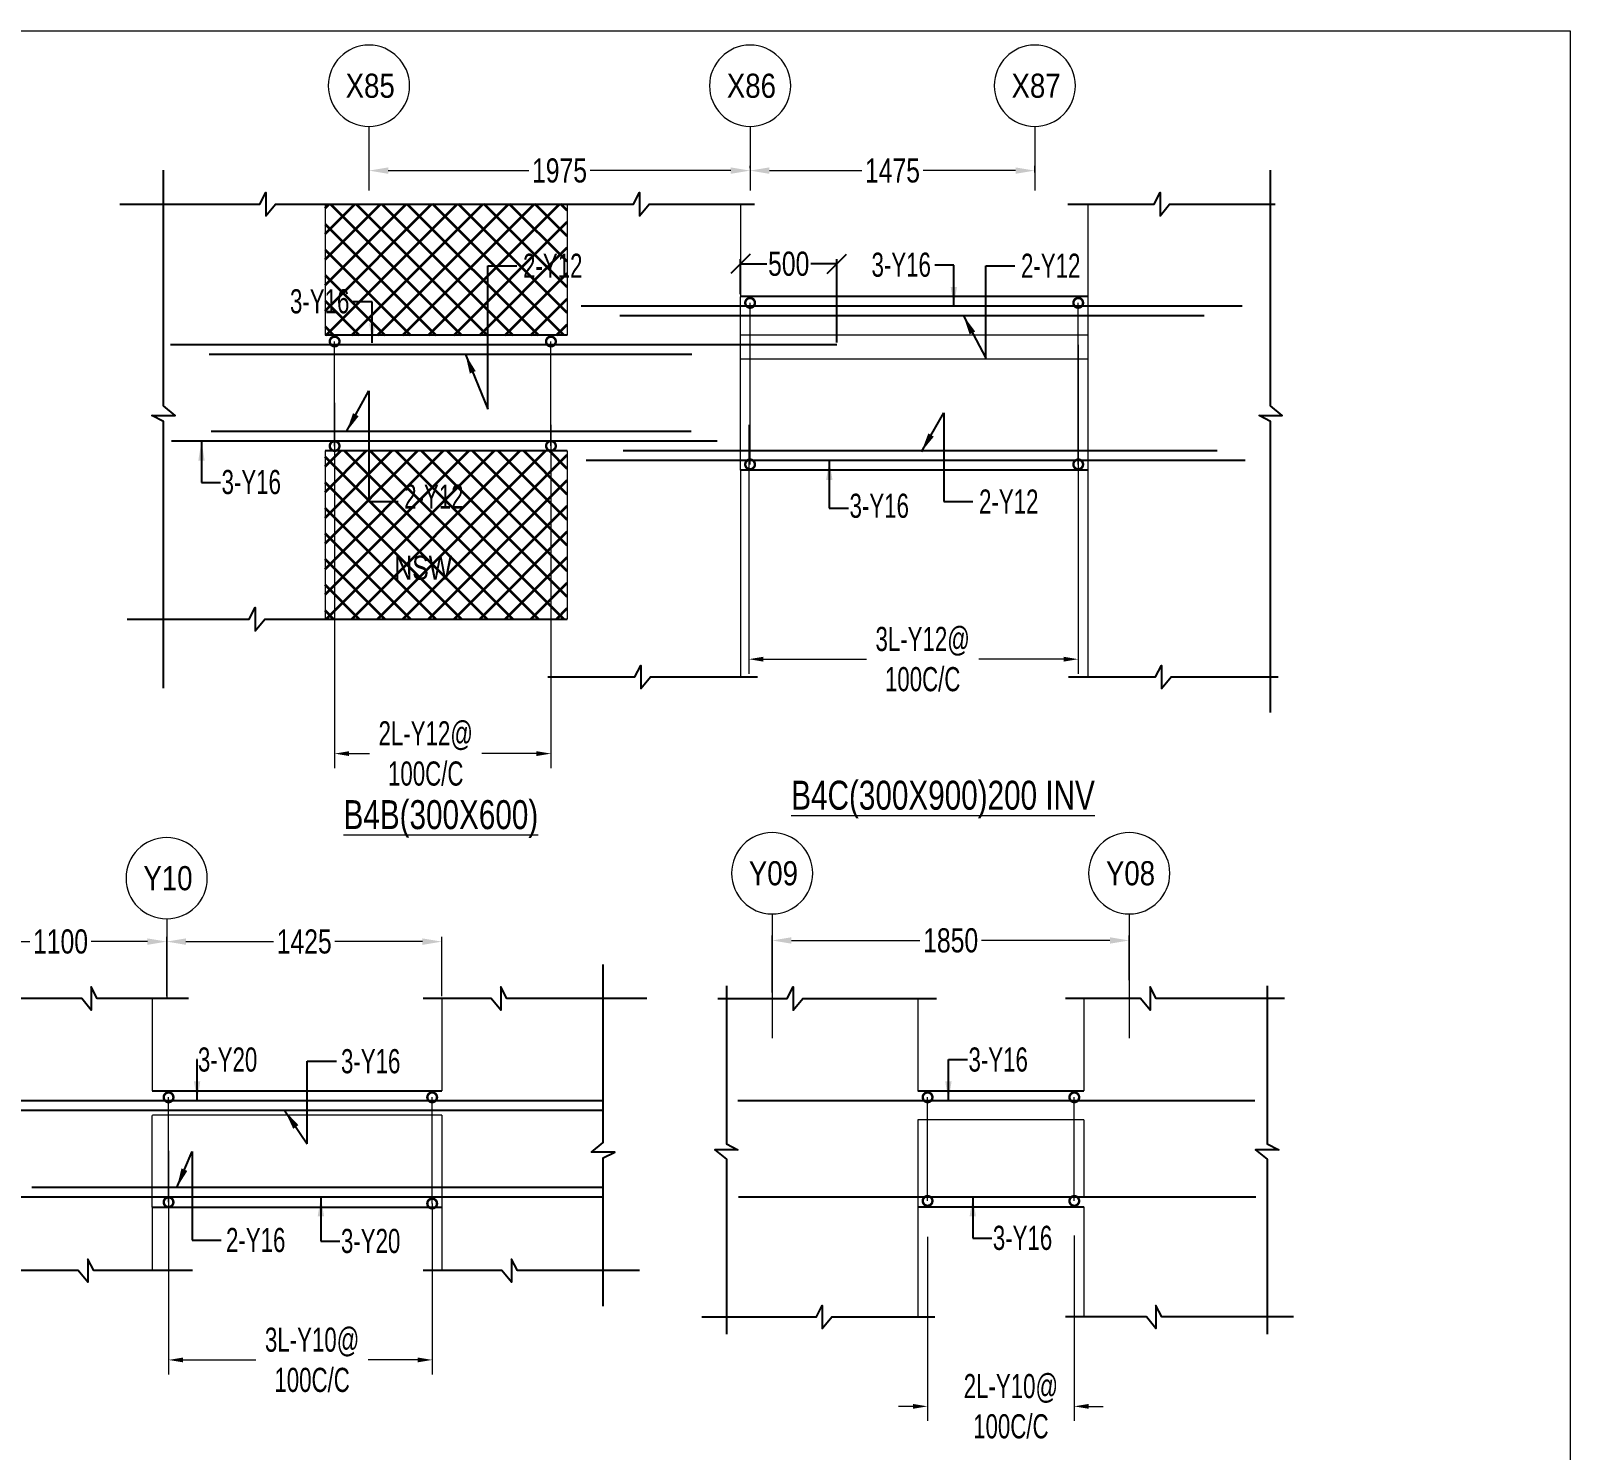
# Model space of a CAD drawing. Header units: millimetres. Extents: x -2697 to 288508, y -1308 to 60928.
# Drawn here: x 110212 to 118188, y 23377 to 30731 of the extents above; entities that cross this region are included whole.
import ezdxf
from ezdxf.enums import TextEntityAlignment as Align

# ---------------------------------------------------------------- set-up
doc = ezdxf.new("R2010")
doc.units = ezdxf.units.MM
doc.header["$LTSCALE"] = 100
for name, pattern in [('ACAD_ISO04W100', [30, 24, -3, 0, -3]), ('CONTINOUS', [0]), ('CONTINU', [0]), ('HIDDEN', [0.375, 0.25, -0.125])]:
    doc.linetypes.add(name, pattern=pattern)
doc.layers.get('Defpoints').update_dxf_attribs({"color": 1, "lineweight": 0})
for name, color, linetype in [('-S-ARROW', 253, 'Continuous'), ('-S-MISC', 8, 'Continuous'), ('-STR-BEAM', 7, 'CONTINU'), ('-STR-REINF', 3, 'Continuous'), ('-STR-TEXT', 6, 'Continuous')]:
    doc.layers.add(name, color=color, linetype=linetype)
for name, color, linetype, lineweight in [('-S-STIRUP', 11, 'Continuous', 9), ('-S-TEXT', 6, 'Continuous', 0), ('-STR-COLUMN', 5, 'HIDDEN', 13), ('-STR-RF-DIM', 252, 'CONTINOUS', 20), ('A-ANNO-GRID-LINE', 252, 'ACAD_ISO04W100', 20), ('A-ANNO-GRID-TEXT', 13, 'Continuous', 15), ('GRID DIM', 252, 'Continuous', 9), ('S-COL HATCH', 9, 'Continuous', 35), ('SEC TEXT', 9, 'Continuous', 18), ('SLAB LINE', 254, 'HIDDEN', 20)]:
    doc.layers.add(name, color=color, linetype=linetype, lineweight=lineweight)
doc.styles.add('BEAM-LS', font='romans.shx', dxfattribs={"width": 0.8})
doc.styles.add('Dim.s & Anno.(Misc.)', font='ARIALN.TTF')
doc.styles.add('SOBHA', font='swisscl.ttf', dxfattribs={"width": 0.9})
doc.styles.add('sobha.sed', font='swisscl.ttf')
doc.dimstyles.new('S-50', dxfattribs={"dimscale": 50, "dimtxt": 2.5, "dimasz": 2, "dimexe": 0.5, "dimexo": 0.25, "dimgap": 0.25, "dimtad": 0, "dimdec": 0, "dimrnd": 0.0005, "dimzin": 0, "dimdsep": 46, "dimtxsty": 'sobha.sed', "dimblk": 'OBLIQUE', "dimcen": 0.09, "dimclrd": 8, "dimclre": 8, "dimclrt": 6, "dimadec": 0, "dimazin": 0, "dimtfac": 1, "dimtdec": 0, "dimtofl": 0, "dimtmove": 2, "dimatfit": 3, "dimfxl": 0.18, "dimtolj": 1, "dimtzin": 0, "dimlwd": -1, "dimlwe": -1, "dimarcsym": 0})
doc.dimstyles.new('S-DIM50', dxfattribs={"dimscale": 50, "dimtxt": 2.5, "dimasz": 1.5, "dimexe": 1.5, "dimexo": 1, "dimgap": 0.5, "dimtad": 0, "dimdec": 0, "dimzin": 0, "dimdsep": 46, "dimtxsty": 'SOBHA', "dimcen": 0.09, "dimclrd": 256, "dimclre": 256, "dimclrt": 6, "dimadec": 5, "dimazin": 0, "dimtfac": 1, "dimtdec": 0, "dimtofl": 0, "dimtmove": 0, "dimatfit": 3, "dimfxl": 0.18, "dimtolj": 1, "dimtzin": 0, "dimlwd": -1, "dimlwe": -1, "dimarcsym": 0})
doc.dimstyles.new('STIRUP', dxfattribs={"dimscale": 50, "dimtxt": 2.5, "dimasz": 2.2, "dimexe": 0, "dimexo": 0, "dimgap": 0.5, "dimtad": 0, "dimdec": 0, "dimzin": 0, "dimdsep": 46, "dimtxsty": 'BEAM-LS', "dimblk": 'DOTSMALL', "dimcen": 0.09, "dimclrd": 256, "dimclre": 256, "dimclrt": 256, "dimadec": 5, "dimazin": 0, "dimtfac": 1, "dimtdec": 0, "dimtofl": 0, "dimtmove": 0, "dimatfit": 3, "dimldrblk": 'DOTSMALL', "dimfxl": 0, "dimfxlon": 1, "dimtolj": 1, "dimtzin": 0, "dimlwd": -1, "dimlwe": -1, "dimarcsym": 0})

# ---------------------------------------------------------------- blocks, each defined once
blk = doc.blocks.new('*D188')
at = {"layer": '-STR-RF-DIM', "transparency": 16777216}
for p, q in [((110925.4, 24928.4), (110925.4, 23769.8)), ((112291.2, 24655.1), (112291.2, 23769.8)), ((111000.4, 23844.8), (111378, 23844.8)), ((112216.2, 23844.8), (111960.4, 23844.8))]:
    blk.add_line(p, q, dxfattribs=at)
for points in [[(111000.4, 23857.3), (111000.4, 23832.3), (110925.4, 23844.8)], [(112216.2, 23857.3), (112216.2, 23832.3), (112291.2, 23844.8)]]:
    blk.add_solid(points, dxfattribs=at)
at = {"layer": 'Defpoints', "color": 0, "transparency": 16777216}
for p in [(110925.4, 24928.4, 178586.6), (112291.2, 24655.1, 178586.6), (110925.4, 23844.8)]:
    blk.add_point(p, dxfattribs=at)
at = {"layer": '-STR-RF-DIM', "color": 6, "transparency": 16777216, "insert": (111669.2, 23844.8), "char_height": 125, "attachment_point": 5, "style": 'SOBHA'}
blk.add_mtext('\\A1;3L-Y10@\\P100C/C', dxfattribs=at)
blk = doc.blocks.new('_DotSmall')
at = {"color": 0, "linetype": 'ByBlock', "const_width": 0.5}
blk.add_lwpolyline([(-0.0625, 0, 1), (0.0625, 0, 1)], format="xyb", close=True, dxfattribs=at)
blk = doc.blocks.new('*D189')
at = {"layer": '-S-STIRUP', "ltscale": 100, "transparency": 16777216}
blk.add_line((112291.2, 24655.1), (112291.2, 25205.4), dxfattribs=at)
at = {"layer": 'Defpoints', "color": 0, "linetype": 'CONTINU', "ltscale": 100, "transparency": 16777216}
for p in [(112291.2, 25205.4), (112291.2, 25205.4), (112291.2, 24655.1)]:
    blk.add_point(p, dxfattribs=at)
at = {"layer": '-S-STIRUP', "linetype": 'CONTINU', "ltscale": 100, "transparency": 16777216, "xscale": 100, "yscale": 100, "zscale": 100}
for p, rotation in [((112291.2, 25205.4), 90), ((112291.2, 24655.1), 270)]:
    blk.add_blockref('_DotSmall', p, dxfattribs=dict(at, rotation=rotation))
blk = doc.blocks.new('_Oblique')
at = {"color": 0, "linetype": 'ByBlock', "lineweight": -2}
blk.add_line((-0.5, -0.5), (0.5, 0.5), dxfattribs=at)
blk = doc.blocks.new('*D192')
at = {"layer": '-S-STIRUP', "ltscale": 100, "transparency": 16777216}
blk.add_line((110925.4, 24662), (110925.4, 25205.4), dxfattribs=at)
at = {"layer": 'Defpoints', "color": 0, "linetype": 'CONTINU', "ltscale": 100, "transparency": 16777216}
for p in [(110925.4, 25205.4), (110925.4, 25205.4), (110925.4, 24662)]:
    blk.add_point(p, dxfattribs=at)
at = {"layer": '-S-STIRUP', "linetype": 'CONTINU', "ltscale": 100, "transparency": 16777216, "xscale": 100, "yscale": 100, "zscale": 100}
for p, rotation in [((110925.4, 25205.4), 90), ((110925.4, 24662), 270)]:
    blk.add_blockref('_DotSmall', p, dxfattribs=dict(at, rotation=rotation))
blk = doc.blocks.new('*D194')
at = {"layer": '-STR-RF-DIM', "transparency": 16777216}
for p, q in [((115618.2, 24490.3), (115618.2, 23529.3)), ((114858, 24481.8), (114858, 23529.3)), ((114783, 23604.3), (114708, 23604.3)), ((115693.2, 23604.3), (115768.2, 23604.3))]:
    blk.add_line(p, q, dxfattribs=at)
for points in [[(114783, 23616.8), (114783, 23591.8), (114858, 23604.3)], [(115693.2, 23616.8), (115693.2, 23591.8), (115618.2, 23604.3)]]:
    blk.add_solid(points, dxfattribs=at)
at = {"layer": 'Defpoints', "color": 0, "transparency": 16777216}
for p in [(115618.2, 24490.3), (114858, 24481.8, 0), (114858, 23604.3)]:
    blk.add_point(p, dxfattribs=at)
at = {"layer": '-STR-RF-DIM', "color": 6, "transparency": 16777216, "insert": (115289.6, 23604.3), "char_height": 125, "attachment_point": 5, "style": 'SOBHA'}
blk.add_mtext('\\A1;2L-Y10@\\P100C/C', dxfattribs=at)
blk = doc.blocks.new('*D195')
at = {"layer": '-S-STIRUP', "ltscale": 100, "transparency": 16777216}
blk.add_line((115618.2, 24668.6), (115618.2, 25205.4), dxfattribs=at)
at = {"layer": 'Defpoints', "color": 0, "linetype": 'CONTINU', "ltscale": 100, "transparency": 16777216}
for p in [(115618.2, 25205.4), (115618.2, 25205.4), (115618.2, 24668.6)]:
    blk.add_point(p, dxfattribs=at)
at = {"layer": '-S-STIRUP', "linetype": 'CONTINU', "ltscale": 100, "transparency": 16777216, "xscale": 100, "yscale": 100, "zscale": 100}
for p, rotation in [((115618.2, 25205.4), 90), ((115618.2, 24668.6), 270)]:
    blk.add_blockref('_DotSmall', p, dxfattribs=dict(at, rotation=rotation))
blk = doc.blocks.new('*D196')
at = {"layer": '-S-STIRUP', "ltscale": 100, "transparency": 16777216}
blk.add_line((114858, 24668.6), (114858, 25205.4), dxfattribs=at)
at = {"layer": 'Defpoints', "color": 0, "linetype": 'CONTINU', "ltscale": 100, "transparency": 16777216}
for p in [(114858, 25205.4), (114858, 25205.4), (114858, 24668.6)]:
    blk.add_point(p, dxfattribs=at)
at = {"layer": '-S-STIRUP', "linetype": 'CONTINU', "ltscale": 100, "transparency": 16777216, "xscale": 100, "yscale": 100, "zscale": 100}
for p, rotation in [((114858, 25205.4), 90), ((114858, 24668.6), 270)]:
    blk.add_blockref('_DotSmall', p, dxfattribs=dict(at, rotation=rotation))
blk = doc.blocks.new('A-SYMB_Grid')
blk.add_circle((0, 0), 4.21)
at = {"style": 'Dim.s & Anno.(Misc.)'}
blk.add_attdef('GRID', text='', height=3, dxfattribs=at).set_placement((0, 0), align=Align.MIDDLE_CENTER)
blk = doc.blocks.new('*D253')
at = {"layer": 'Defpoints', "color": 0, "transparency": 16777216}
for p in [(110915.6, 26011.9), (109815.6, 25717.5), (110915.6, 25717.5)]:
    blk.add_point(p, dxfattribs=at)
at = {"layer": 'GRID DIM', "transparency": 16777216}
for p, q in [((109815.6, 25730), (109815.6, 26036.9)), ((109915.6, 26011.9), (110206.2, 26011.9)), ((110815.6, 26011.9), (110525, 26011.9)), ((110915.6, 25730), (110915.6, 26036.9))]:
    blk.add_line(p, q, dxfattribs=at)
for points in [[(109915.6, 26028.6), (109915.6, 25995.2), (109815.6, 26011.9)], [(110815.6, 26028.6), (110815.6, 25995.2), (110915.6, 26011.9)]]:
    blk.add_solid(points, dxfattribs=at)
at = {"layer": 'GRID DIM', "color": 13, "transparency": 16777216, "insert": (110365.6, 26011.9), "char_height": 125, "attachment_point": 5, "style": 'sobha.sed'}
blk.add_mtext('\\A1;1100', dxfattribs=at)
blk = doc.blocks.new('*D254')
at = {"layer": 'Defpoints', "color": 0, "transparency": 16777216}
for p in [(112341, 26011.9), (110915.6, 25717.5), (112341, 25717.5)]:
    blk.add_point(p, dxfattribs=at)
at = {"layer": 'GRID DIM', "transparency": 16777216}
for p, q in [((110915.6, 25730), (110915.6, 26036.9)), ((111015.6, 26011.9), (111469.1, 26011.9)), ((112241, 26011.9), (111787.6, 26011.9)), ((112341, 25730), (112341, 26036.9))]:
    blk.add_line(p, q, dxfattribs=at)
for points in [[(111015.6, 26028.6), (111015.6, 25995.2), (110915.6, 26011.9)], [(112241, 26028.6), (112241, 25995.2), (112341, 26011.9)]]:
    blk.add_solid(points, dxfattribs=at)
at = {"layer": 'GRID DIM', "color": 13, "transparency": 16777216, "insert": (111628.3, 26011.9), "char_height": 125, "attachment_point": 5, "style": 'sobha.sed'}
blk.add_mtext('\\A1;1425', dxfattribs=at)
blk = doc.blocks.new('*D302')
at = {"layer": 'Defpoints', "color": 0, "transparency": 16777216}
for p in [(115902.6, 26017.8), (115902.6, 25799.4), (114052.6, 25736.1)]:
    blk.add_point(p, dxfattribs=at)
at = {"layer": 'GRID DIM', "transparency": 16777216}
for p, q in [((114052.6, 25748.6), (114052.6, 26042.8)), ((114152.6, 26017.8), (114818.2, 26017.8)), ((115802.6, 26017.8), (115137, 26017.8)), ((115902.6, 25811.9), (115902.6, 26042.8))]:
    blk.add_line(p, q, dxfattribs=at)
for points in [[(114152.6, 26034.5), (114152.6, 26001.2), (114052.6, 26017.8)], [(115802.6, 26034.5), (115802.6, 26001.2), (115902.6, 26017.8)]]:
    blk.add_solid(points, dxfattribs=at)
at = {"layer": 'GRID DIM', "color": 13, "transparency": 16777216, "insert": (114977.6, 26017.8), "char_height": 125, "attachment_point": 5, "style": 'sobha.sed'}
blk.add_mtext('\\A1;1850', dxfattribs=at)
blk = doc.blocks.new('*D641')
at = {"layer": '-STR-RF-DIM', "transparency": 16777216}
for p, q in [((111785.8, 28802.6), (111785.8, 26911)), ((112906.6, 28689.9), (112906.6, 26911)), ((111860.8, 26986), (111966.7, 26986)), ((112831.6, 26986), (112548.8, 26986))]:
    blk.add_line(p, q, dxfattribs=at)
for points in [[(111860.8, 26998.5), (111860.8, 26973.5), (111785.8, 26986)], [(112831.6, 26998.5), (112831.6, 26973.5), (112906.6, 26986)]]:
    blk.add_solid(points, dxfattribs=at)
at = {"layer": 'Defpoints', "color": 0, "transparency": 16777216}
for p in [(111785.8, 28802.6, 178586.6), (112906.6, 28689.9, 178586.6), (112906.6, 26986)]:
    blk.add_point(p, dxfattribs=at)
at = {"layer": '-STR-RF-DIM', "color": 6, "transparency": 16777216, "insert": (112257.8, 26986), "char_height": 125, "attachment_point": 5, "style": 'SOBHA'}
blk.add_mtext('\\A1;2L-Y12@\\P100C/C', dxfattribs=at)
blk = doc.blocks.new('*D642')
at = {"layer": '-S-STIRUP', "ltscale": 100, "transparency": 16777216}
blk.add_line((111785.8, 28579.4), (111785.8, 29121), dxfattribs=at)
at = {"layer": 'Defpoints', "color": 0, "linetype": 'CONTINU', "ltscale": 100, "transparency": 16777216}
for p in [(111785.8, 29121, 0), (111785.8, 29121), (111785.8, 28579.4, 0)]:
    blk.add_point(p, dxfattribs=at)
at = {"layer": '-S-STIRUP', "linetype": 'CONTINU', "ltscale": 100, "transparency": 16777216, "xscale": 100, "yscale": 100, "zscale": 100}
for p, rotation in [((111785.8, 29121), 90), ((111785.8, 28579.4), 270)]:
    blk.add_blockref('_DotSmall', p, dxfattribs=dict(at, rotation=rotation))
blk = doc.blocks.new('*D643')
at = {"layer": '-S-STIRUP', "ltscale": 100, "transparency": 16777216}
blk.add_line((115638.5, 28484.3), (115638.5, 29321), dxfattribs=at)
at = {"layer": 'Defpoints', "color": 0, "linetype": 'CONTINU', "ltscale": 100, "transparency": 16777216}
for p in [(115638.5, 29321), (115638.5, 29321), (115638.5, 28484.3, 0)]:
    blk.add_point(p, dxfattribs=at)
at = {"layer": '-S-STIRUP', "linetype": 'CONTINU', "ltscale": 100, "transparency": 16777216, "xscale": 100, "yscale": 100, "zscale": 100}
for p, rotation in [((115638.5, 29321), 90), ((115638.5, 28484.3), 270)]:
    blk.add_blockref('_DotSmall', p, dxfattribs=dict(at, rotation=rotation))
blk = doc.blocks.new('*D644')
at = {"layer": '-S-STIRUP', "ltscale": 100, "transparency": 16777216}
blk.add_line((113938.3, 28484.3), (113938.3, 29321), dxfattribs=at)
at = {"layer": 'Defpoints', "color": 0, "linetype": 'CONTINU', "ltscale": 100, "transparency": 16777216}
for p in [(113938.3, 29321), (113938.3, 29321), (113938.3, 28484.3, 0)]:
    blk.add_point(p, dxfattribs=at)
at = {"layer": '-S-STIRUP', "linetype": 'CONTINU', "ltscale": 100, "transparency": 16777216, "xscale": 100, "yscale": 100, "zscale": 100}
for p, rotation in [((113938.3, 29321), 90), ((113938.3, 28484.3), 270)]:
    blk.add_blockref('_DotSmall', p, dxfattribs=dict(at, rotation=rotation))
blk = doc.blocks.new('*D645')
at = {"layer": '-S-STIRUP', "ltscale": 100, "transparency": 16777216}
blk.add_line((112906.6, 28580), (112906.6, 29121), dxfattribs=at)
at = {"layer": 'Defpoints', "color": 0, "linetype": 'CONTINU', "ltscale": 100, "transparency": 16777216}
for p in [(112906.6, 29121, 0), (112906.6, 29121), (112906.6, 28580, 0)]:
    blk.add_point(p, dxfattribs=at)
at = {"layer": '-S-STIRUP', "linetype": 'CONTINU', "ltscale": 100, "transparency": 16777216, "xscale": 100, "yscale": 100, "zscale": 100}
for p, rotation in [((112906.6, 29121), 90), ((112906.6, 28580), 270)]:
    blk.add_blockref('_DotSmall', p, dxfattribs=dict(at, rotation=rotation))
blk = doc.blocks.new('*D646')
at = {"layer": '-STR-RF-DIM', "transparency": 16777216}
for p, q in [((115638.5, 29104.5), (115638.5, 27400)), ((113932.1, 28689.9), (113932.1, 27400)), ((114007.1, 27475), (114541.4, 27475)), ((115563.5, 27475), (115123.7, 27475))]:
    blk.add_line(p, q, dxfattribs=at)
for points in [[(114007.1, 27487.5), (114007.1, 27462.5), (113932.1, 27475)], [(115563.5, 27487.5), (115563.5, 27462.5), (115638.5, 27475)]]:
    blk.add_solid(points, dxfattribs=at)
at = {"layer": 'Defpoints', "color": 0, "transparency": 16777216}
for p in [(115638.5, 29104.5, 0), (113932.1, 28689.9, 0), (115638.5, 27475)]:
    blk.add_point(p, dxfattribs=at)
at = {"layer": '-STR-RF-DIM', "color": 6, "transparency": 16777216, "insert": (114832.5, 27475), "char_height": 125, "width": 780.556, "attachment_point": 5, "style": 'SOBHA'}
blk.add_mtext('\\A1;3L-Y12@\\P100C/C', dxfattribs=at)
blk = doc.blocks.new('*D647')
at = {"layer": 'Defpoints', "color": 0, "transparency": 16777216}
for p in [(111963.5, 30039.4), (113938.5, 30006.2), (113938.5, 30006.2)]:
    blk.add_point(p, dxfattribs=at)
at = {"layer": 'GRID DIM', "transparency": 16777216}
for p, q in [((111963.5, 30026.9), (111963.5, 29981.2)), ((112063.5, 30006.2), (112791.8, 30006.2)), ((113838.5, 30006.2), (113110.3, 30006.2)), ((113938.5, 30018.7), (113938.5, 30031.2))]:
    blk.add_line(p, q, dxfattribs=at)
for points in [[(112063.5, 30022.9), (112063.5, 29989.6), (111963.5, 30006.2)], [(113838.5, 30022.9), (113838.5, 29989.6), (113938.5, 30006.2)]]:
    blk.add_solid(points, dxfattribs=at)
at = {"layer": 'GRID DIM', "color": 13, "transparency": 16777216, "insert": (112951, 30006.2), "char_height": 125, "attachment_point": 5, "style": 'sobha.sed'}
blk.add_mtext('\\A1;1975', dxfattribs=at)
blk = doc.blocks.new('*D648')
at = {"layer": 'Defpoints', "color": 0, "transparency": 16777216}
for p in [(113938.5, 30006.2), (115413.5, 30006.2), (115413.5, 29984.4)]:
    blk.add_point(p, dxfattribs=at)
at = {"layer": 'GRID DIM', "transparency": 16777216}
for p, q in [((113938.5, 30018.7), (113938.5, 30031.2)), ((114038.5, 30006.2), (114516.8, 30006.2)), ((115313.5, 30006.2), (114835.3, 30006.2)), ((115413.5, 29996.9), (115413.5, 30031.2))]:
    blk.add_line(p, q, dxfattribs=at)
for points in [[(114038.5, 30022.9), (114038.5, 29989.6), (113938.5, 30006.2)], [(115313.5, 30022.9), (115313.5, 29989.6), (115413.5, 30006.2)]]:
    blk.add_solid(points, dxfattribs=at)
at = {"layer": 'GRID DIM', "color": 13, "transparency": 16777216, "insert": (114676, 30006.2), "char_height": 125, "attachment_point": 5, "style": 'sobha.sed'}
blk.add_mtext('\\A1;1475', dxfattribs=at)
blk = doc.blocks.new('*D828')
at = {"layer": '-S-ARROW', "color": 8, "transparency": 16777216}
for p, q in [((113888.5, 29366.5), (113888.5, 29548)), ((113888.5, 29523), (114024.3, 29523)), ((114388.5, 29523), (114252.8, 29523)), ((114388.5, 29116.4), (114388.5, 29548))]:
    blk.add_line(p, q, dxfattribs=at)
at = {"layer": 'Defpoints', "color": 0, "transparency": 16777216}
for p in [(114388.5, 29523), (113888.5, 29354), (114388.5, 29103.9, 0)]:
    blk.add_point(p, dxfattribs=at)
at = {"layer": '-S-ARROW', "color": 8, "transparency": 16777216, "xscale": 100, "yscale": 100, "zscale": 100, "rotation": 180}
blk.add_blockref('_Oblique', (113888.5, 29523), dxfattribs=at)
at = {"layer": '-S-ARROW', "color": 8, "transparency": 16777216, "xscale": 100, "yscale": 100, "zscale": 100}
blk.add_blockref('_Oblique', (114388.5, 29523), dxfattribs=at)
at = {"layer": '-S-ARROW', "color": 6, "transparency": 16777216, "insert": (114138.5, 29523), "char_height": 125, "attachment_point": 5, "style": 'sobha.sed'}
blk.add_mtext('\\A1;500', dxfattribs=at)

msp = doc.modelspace()

# ---------------------------------------------------------------- hatches: boundary and pattern name
at = {"layer": 'S-COL HATCH'}
h = msp.add_hatch(dxfattribs=at)
h.set_pattern_fill('ANSI37', color=253, scale=750)
h.set_pattern_definition([(45, (-90294.5, 146773.9), (-66.29126, 66.29126), []), (135, (-90294.5, 146773.9), (-66.29126, -66.29126), [])])
h.paths.add_polyline_path([(112991, 29833.1), (111736, 29833.1), (111736, 29154), (112991, 29154)])
h = msp.add_hatch(dxfattribs=at)
h.set_pattern_fill('ANSI37', color=253, scale=750)
h.set_pattern_definition([(45, (-90294.5, 145303), (-66.29126, 66.29126), []), (135, (-90294.5, 145303), (-66.29126, -66.29126), [])])
h.paths.add_polyline_path([(112991, 28554), (111736, 28554), (111736, 27683.1), (112991, 27683.1)])

# ---------------------------------------------------------------- linework, layer by layer
at = {"layer": '-S-MISC', "linetype": 'ByBlock', "ltscale": 1000}
for points, elevation in [([(110899.14, 27325.44), (110899.14, 28706.81), (110839.48, 28737.68), (110959.64, 28737.68), (110899.14, 28787.53), (110899.14, 30009.14)], 0), ([(116635.36, 27198.22), (116635.36, 28706.81), (116575.7, 28737.68), (116695.87, 28737.68), (116635.36, 28787.53), (116635.36, 30009.14)], 0), ([(110673.77, 29833.1), (111399.04, 29833.1), (111429.91, 29892.76), (111429.91, 29772.59), (111479.76, 29833.1), (112991, 29833.1)], 0), ([(112887.9, 29833.1), (113334.03, 29833.1), (113364.9, 29892.76), (113364.9, 29772.59), (113414.75, 29833.1), (113960.77, 29833.1)], 0), ([(115585.4, 29833.1), (116031.53, 29833.1), (116062.4, 29892.76), (116062.4, 29772.59), (116112.25, 29833.1), (116658.27, 29833.1)], 0), ([(110711.39, 27683.1), (111343.78, 27683.1), (111374.65, 27742.76), (111374.65, 27622.59), (111424.5, 27683.1), (112991, 27683.1)], 0), ([(112889.81, 27383.1), (113342.02, 27383.1), (113372.89, 27442.76), (113372.89, 27322.59), (113422.74, 27383.1), (113977.21, 27383.1)], 0), ([(115587.31, 27383.1), (116039.52, 27383.1), (116070.39, 27442.76), (116070.39, 27322.59), (116120.24, 27383.1), (116674.71, 27383.1)], 0), ([(113177.86, 24122.58), (113177.86, 24891.17), (113237.52, 24922.04), (113117.36, 24922.04), (113177.86, 24971.89), (113177.86, 25893.49)], 178586.59), ([(111029.07, 25717.45), (110556.12, 25717.45), (110525.25, 25777.11), (110525.25, 25656.95), (110475.4, 25717.45), (109995.16, 25717.45)], 178586.59), ([(113403.23, 25717.45), (112677.96, 25717.45), (112647.09, 25777.11), (112647.09, 25656.95), (112597.24, 25717.45), (112245.16, 25717.45)], 178586.59), ([(113815.72, 25782.12), (113815.72, 24964.97), (113875.38, 24934.1), (113755.21, 24934.1), (113815.72, 24884.25), (113815.72, 23978.66)], 178586.59), ([(113770.9, 25717.45), (114130.83, 25717.45), (114161.69, 25777.11), (114161.69, 25656.95), (114211.55, 25717.45), (114903.84, 25717.45)], 178586.59), ([(116706.96, 25717.45), (116041.82, 25717.45), (116010.95, 25777.11), (116010.95, 25656.95), (115961.1, 25717.45), (115572.11, 25717.45)], 178586.59), ([(116617.5, 25782.12), (116617.5, 24964.97), (116677.16, 24934.1), (116557, 24934.1), (116617.5, 24884.25), (116617.5, 23978.66)], 178586.59), ([(111048.94, 24307.45), (110538.11, 24307.45), (110507.25, 24367.11), (110507.25, 24246.95), (110457.39, 24307.45), (110053.61, 24307.45)], 178586.59), ([(113365.61, 24307.45), (112733.22, 24307.45), (112702.35, 24367.11), (112702.35, 24246.95), (112652.5, 24307.45), (112245.16, 24307.45)], 178586.59), ([(113688.53, 24067.45), (114281.67, 24067.45), (114312.54, 24127.11), (114312.54, 24006.95), (114362.39, 24067.45), (114895.41, 24067.45)], 178586.59), ([(116753.66, 24067.45), (116072.3, 24067.45), (116041.43, 24127.11), (116041.43, 24006.95), (115991.58, 24067.45), (115572.11, 24067.45)], 178586.59)]:
    msp.add_lwpolyline(points, dxfattribs=dict(at, elevation=elevation))
at = {"layer": '-STR-BEAM'}
for p, q in [((115688.5, 29354), (113888.55, 29354, 0)), ((112991, 29154), (111736, 29154, 0)), ((112991, 28554, 0), (111736, 28554, 0)), ((115688.5, 28454, 0), (113888.55, 28454, 0)), ((110841, 25238.35, 178586.59), (112341, 25238.35, 178586.59)), ((114808, 25238.35, 178586.59), (115667.95, 25238.35, 178586.59)), ((110841, 24636.9, 178586.59), (112341, 24636.9, 178586.59)), ((114808, 24638.35, 178586.59), (115667.95, 24638.35, 178586.59))]:
    msp.add_line(p, q, dxfattribs=at)
at = {"layer": '-STR-COLUMN', "linetype": 'Continuous', "ltscale": 10}
for p, q in [((111736, 29833.1), (111736, 29154, 0)), ((112991, 29833.1), (112991, 29154, 0)), ((113888.55, 29833.1), (113888.55, 29354)), ((115688.5, 29833.1), (115688.5, 29354)), ((111736, 28554, 0), (111736, 27683.1, 0)), ((112991, 28554, 0), (112991, 27683.1, 0)), ((113888.55, 28454, 0), (113888.55, 27383.1, 0)), ((115688.5, 28454, 0), (115688.5, 27383.1, 0)), ((110841, 25717.45, 178586.59), (110841, 25238.35, 178586.59)), ((112341, 25717.45, 178586.59), (112341, 25238.35, 178586.59)), ((114808, 25717.45, 178586.59), (114808, 25238.35, 178586.59)), ((115667.95, 25717.45, 178586.59), (115667.95, 25238.35, 178586.59)), ((112341, 24878.35, 178586.59), (112341, 24307.45, 178586.59)), ((110841, 24636.9, 178586.59), (110841, 24307.45, 178586.59)), ((114808, 24638.35, 178586.59), (114808, 24067.45, 178586.59)), ((115667.95, 24638.35, 178586.59), (115667.95, 24067.45, 178586.59))]:
    msp.add_line(p, q, dxfattribs=at)
at = {"layer": '-STR-REINF', "ltscale": 10}
for p, q in [((116488.36, 29303.75, 0), (113063.77, 29304, 0)), ((116291, 29253.61, 0), (113263.76, 29253.85, 0)), ((114388.5, 29103.87, 0), (110935.68, 29104, 0)), ((113637, 29053.65, 0), (111135, 29053.91, 0)), ((113633, 28654.16, 0), (111146, 28654.16, 0)), ((113767.77, 28604.08, 0), (110940, 28604.08, 0)), ((116359, 28554.16, 0), (113280, 28554.16, 0)), ((116504, 28504.08, 0), (113088.77, 28504.08, 0)), ((108609.98, 25188.35, 178586.59), (113177.86, 25188.35, 178586.59)), ((108609.98, 25138.35, 178586.59), (113177.86, 25138.35, 178586.59)), ((113875.44, 25188.35, 178586.59), (116554.26, 25188.35, 178586.59)), ((113177.86, 24738.35, 178586.59), (110216.92, 24738.35, 178586.59)), ((110569.97, 24738.35, 178586.59), (110437.34, 24738.35, 178586.59)), ((110609.97, 24688.35, 178586.59), (108609.98, 24688.35, 178586.59)), ((113177.86, 24688.35, 178586.59), (110216.92, 24688.35, 178586.59)), ((116558.44, 24688.35, 178586.59), (113878.44, 24688.35, 178586.59))]:
    msp.add_line(p, q, dxfattribs=at)
at = {"layer": 'A-ANNO-GRID-LINE', "ltscale": 40}
for p, q in [((111963.53, 30235.23), (111963.53, 29903.4)), ((113938.53, 30235.23), (113938.53, 29903.4)), ((115413.53, 30235.23), (115413.53, 29903.4)), ((110915.61, 26129.94, 178586.59), (110915.61, 25717.45, 178586.59)), ((114052.61, 26155.53, 178586.59), (114052.61, 25512.27, 178586.59)), ((115902.61, 26155.53, 178586.59), (115902.61, 25512.27, 178586.59)), ((115902.61, 26155.53, 178586.59), (115902.61, 25512.27, 178586.59))]:
    msp.add_line(p, q, dxfattribs=at)
at = {"layer": 'Defpoints', "color": 1}
msp.add_lwpolyline([(83126.44, 30730.58), (118187.53, 30730.58), (118187.53, 3561.14), (83126.44, 3561.14)], close=True, dxfattribs=at)
at = {"layer": 'SLAB LINE', "linetype": 'HIDDEN', "ltscale": 0.1}
for p, q in [((113888.55, 28454, 0), (113888.55, 29354, 0)), ((115688.5, 29354), (115688.5, 28454, 0)), ((115688.5, 29154), (113888.55, 29154, 0)), ((115688.5, 29029), (113888.55, 29029, 0))]:
    msp.add_line(p, q, dxfattribs=at)
at = {"layer": 'SLAB LINE', "color": 9, "linetype": 'HIDDEN', "ltscale": 0.1}
for p, q in [((112341, 25113.6, 178586.59), (110841, 25113.6, 178586.59)), ((110841, 24636.9, 178586.59), (110841, 25113.6, 178586.59)), ((112341, 25113.6, 178586.59), (112341, 24636.9, 178586.59)), ((114808, 25088.6, 178586.59), (114808, 24638.35, 178586.59)), ((115667.95, 25088.6, 178586.59), (114808, 25088.6, 178586.59)), ((115667.95, 25088.6, 178586.59), (115667.95, 24688.35, 178586.59))]:
    msp.add_line(p, q, dxfattribs=at)

# ---------------------------------------------------------------- block references
at = {"layer": 'A-ANNO-GRID-TEXT'}
ref = msp.add_blockref('A-SYMB_Grid', (111963.53, 30445.86), dxfattribs=dict(at, xscale=-50, yscale=50, zscale=50))
ref.add_attrib('GRID', 'X85', dxfattribs={"layer": '0', "height": 125, "style": 'Dim.s & Anno.(Misc.)'}).set_placement((111970.18, 30445.86), align=Align.MIDDLE_CENTER)
ref = msp.add_blockref('A-SYMB_Grid', (113938.53, 30445.86), dxfattribs=dict(at, xscale=-50, yscale=50, zscale=50))
ref.add_attrib('GRID', 'X86', dxfattribs={"layer": '0', "height": 125, "style": 'Dim.s & Anno.(Misc.)'}).set_placement((113945.18, 30445.86), align=Align.MIDDLE_CENTER)
ref = msp.add_blockref('A-SYMB_Grid', (115413.53, 30445.86), dxfattribs=dict(at, xscale=-50, yscale=50, zscale=50))
ref.add_attrib('GRID', 'X87', dxfattribs={"layer": '0', "height": 125, "style": 'Dim.s & Anno.(Misc.)'}).set_placement((115420.18, 30445.86), align=Align.MIDDLE_CENTER)
ref = msp.add_blockref('A-SYMB_Grid', (114052.61, 26366.16, 178586.59), dxfattribs=dict(at, xscale=-50, yscale=50, zscale=50))
ref.add_attrib('GRID', 'Y09', dxfattribs={"layer": '0', "height": 125, "style": 'Dim.s & Anno.(Misc.)'}).set_placement((114059.26, 26366.16, 178586.59), align=Align.MIDDLE_CENTER)
ref = msp.add_blockref('A-SYMB_Grid', (115902.61, 26366.16, 178586.59), dxfattribs=dict(at, xscale=-50, yscale=50, zscale=50))
ref.add_attrib('GRID', 'Y08', dxfattribs={"layer": '0', "height": 125, "style": 'Dim.s & Anno.(Misc.)'}).set_placement((115909.26, 26366.16, 178586.59), align=Align.MIDDLE_CENTER)
at = {"layer": 'A-ANNO-GRID-TEXT', "xscale": -50, "yscale": 50, "zscale": 50}
msp.add_blockref('A-SYMB_Grid', (115902.61, 26366.16, 178586.59), dxfattribs=at)
at = {"layer": 'A-ANNO-GRID-TEXT'}
ref = msp.add_blockref('A-SYMB_Grid', (110915.61, 26340.57, 178586.59), dxfattribs=dict(at, xscale=-50, yscale=50, zscale=50))
ref.add_attrib('GRID', 'Y10', dxfattribs={"layer": '0', "height": 125, "style": 'Dim.s & Anno.(Misc.)'}).set_placement((110922.26, 26340.57, 178586.59), align=Align.MIDDLE_CENTER)

# ---------------------------------------------------------------- texts
at = {"layer": '-S-TEXT', "color": 6, "style": 'sobha.sed'}
msp.add_text('NSW', height=125, dxfattribs=at).set_placement((112095.3, 27886.67, 178586.59))
at = {"layer": '-STR-TEXT', "color": 6, "char_height": 125, "style": 'SOBHA'}
for s, insert, attachment_point in [('\\A1;2-Y12', (113069.86, 29575.99, 0), 3), ('\\A1;3-Y16', (114875.3, 29581.35, 0), 3), ('\\A1;2-Y12', (115649.86, 29575.99, 0), 3), ('\\A1;3-Y16', (111862.27, 29391.76, 0), 3), ('\\A1;3-Y16', (111200.09, 28328.73, 0), 7), ('\\A1;2-Y12', (112453.91, 28254.97, 0), 9), ('\\A1;3-Y16', (114453.77, 28205.73, 0), 7), ('\\A1;2-Y12', (115432.35, 28229.29, 0), 9), ('\\A1;3-Y20', (111077.46, 25463.63, 178586.59), 1), ('\\A1;3-Y16', (112126.46, 25454.96, 178586.59), 3), ('\\A1;3-Y16', (115070.01, 25463.63, 178586.59), 1), ('\\A1;2-Y16', (111530.8, 24401.92, 178586.59), 9), ('\\A1;3-Y20', (111818.59, 24397.08, 178586.59), 7), ('\\A1;3-Y16', (115196.07, 24413.08, 178586.59), 7)]:
    msp.add_mtext(s, dxfattribs=dict(at, insert=insert, attachment_point=attachment_point))
at = {"layer": 'SEC TEXT', "color": 1, "linetype": 'ByBlock', "style": 'sobha.sed'}
for s, p in [('%%UB4C(300X900)200 INV', (114151.84, 26695.51, 0)), ('%%UB4B(300X600)', (111832.12, 26594.88, 0))]:
    msp.add_text(s, height=150, rotation=359.989279, dxfattribs=at).set_placement(p)

# ---------------------------------------------------------------- dimensions: what is measured, and where the dimension line sits
at = {"layer": '-S-ARROW'}
dim = msp.add_linear_dim(base=(114388.5, 29523), p1=(113888.55, 29354), p2=(114388.5, 29103.87, 0), dimstyle='S-50', override={"dimgap": 0.1}, dxfattribs=at)
dim.commit()
dim.dimension.update_dxf_attribs({"geometry": '*D828', "text_midpoint": (114138.52, 29523)})
at = {"layer": '-S-STIRUP', "linetype": 'CONTINU', "ltscale": 100}
for base, p1, p2, picture, middle in [((113938.3, 29321, 178586.59), (113938.3, 28484.29, 178586.59), (113938.3, 29321, 178586.59), '*D644', (113938.3, 28902.64, 178586.59)), ((115638.5, 29321), (115638.5, 28484.29, 0), (115638.5, 29321), '*D643', (115638.5, 28902.64)), ((111785.75, 29121, 178586.59), (111785.75, 28579.37, 178586.59), (111785.75, 29121, 178586.59), '*D642', (111785.75, 28850.18, 178586.59)), ((112906.61, 29121, 178586.59), (112906.61, 28580.04, 178586.59), (112906.61, 29121, 178586.59), '*D645', (112906.61, 28850.52, 178586.59)), ((110925.39, 25205.35, 357173.18), (110925.39, 24661.98, 357173.18), (110925.39, 25205.35, 357173.18), '*D192', (110925.39, 24933.67, 357173.18)), ((112291.25, 25205.35, 357173.18), (112291.25, 24655.1, 357173.18), (112291.25, 25205.35, 357173.18), '*D189', (112291.25, 24930.23, 357173.18)), ((114858, 25205.35, 178586.59), (114858, 24668.64, 178586.59), (114858, 25205.35, 178586.59), '*D196', (114858, 24937, 178586.59)), ((115618.2, 25205.35, 357173.18), (115618.2, 24668.64, 357173.18), (115618.2, 25205.35, 357173.18), '*D195', (115618.2, 24937, 357173.18))]:
    dim = msp.add_linear_dim(base=base, p1=p1, p2=p2, angle=90, text=' ', dimstyle='STIRUP', override={"dimasz": 2}, dxfattribs=at)
    dim.commit()
    dim.dimension.update_dxf_attribs({"geometry": picture, "text_midpoint": middle})
at = {"layer": '-STR-RF-DIM'}
for base, p1, p2, text, picture, middle in [((115638.5, 27475, 0), (113932.05, 28689.88, 0), (115638.5, 29104.49), '3L-Y12@\\P100C/C', '*D646', (114832.54, 27475, 0)), ((112906.61, 26986, 0), (111785.75, 28802.64, 178586.59), (112906.61, 28689.88, 178586.59), '2L-Y12@\\P100C/C', '*D641', (112257.77, 26986, 0))]:
    dim = msp.add_linear_dim(base=base, p1=p1, p2=p2, text=text, dimstyle='S-DIM50', override={"dimscale": 1, "dimtxt": 125, "dimasz": 75, "dimexe": 75, "dimexo": 0, "dimgap": 25, "dimsah": 1, "dimcen": 4.5, "dimfxl": 75}, dxfattribs=at)
    dim.commit()
    dim.dimension.update_dxf_attribs({"geometry": picture, "text_midpoint": middle, "dimtype": 160})
for base, p1, p2, text, picture, middle in [((110925.39, 23844.77, 178586.59), (112291.25, 24655.1, 357173.18), (110925.39, 24928.35, 357173.18), '3L-Y10@\\P100C/C', '*D188', (111669.18, 23844.77, 178586.59)), ((114858, 23604.27, 178586.59), (115618.2, 24490.32, 178586.59), (114858, 24481.77, 178586.59), '2L-Y10@\\P100C/C', '*D194', (115289.57, 23604.27, 178586.59))]:
    dim = msp.add_linear_dim(base=base, p1=p1, p2=p2, angle=180, text=text, dimstyle='S-DIM50', override={"dimscale": 1, "dimtxt": 125, "dimasz": 75, "dimexe": 75, "dimexo": 0, "dimgap": 25, "dimsah": 1, "dimcen": 4.5, "dimfxl": 75}, dxfattribs=at)
    dim.commit()
    dim.dimension.update_dxf_attribs({"geometry": picture, "text_midpoint": middle, "dimtype": 160})
at = {"layer": 'GRID DIM'}
for base, p1, p2, picture, middle in [((113938.53, 30006.24), (111963.53, 30039.45), (113938.53, 30006.24), '*D647', (112951.03, 30006.24)), ((115413.53, 30006.24), (113938.53, 30006.24), (115413.53, 29984.44), '*D648', (114676.03, 30006.24)), ((110915.61, 26011.9, 178586.59), (109815.61, 25717.45, 178586.59), (110915.61, 25717.45, 178586.59), '*D253', (110365.61, 26011.9, 178586.59)), ((112341, 26011.9, 178586.59), (110915.61, 25717.45, 178586.59), (112341, 25717.45, 178586.59), '*D254', (111628.3, 26011.9, 178586.59)), ((115902.61, 26017.84, 178586.59), (114052.61, 25736.13, 178586.59), (115902.61, 25799.44, 178586.59), '*D302', (114977.61, 26017.84, 178586.59))]:
    dim = msp.add_linear_dim(base=base, p1=p1, p2=p2, dimstyle='S-50', override={"dimsah": 1, "dimclrd": 256, "dimclre": 256, "dimclrt": 13, "dimtmove": 1}, dxfattribs=at)
    dim.commit()
    dim.dimension.update_dxf_attribs({"geometry": picture, "text_midpoint": middle})

# ---------------------------------------------------------------- leaders
at = {"layer": '-S-ARROW'}
for points in [[(112463.63, 29053.84, 0), (112579.12, 28771.17, 0), (112579.12, 29513.17, 0), (112730.53, 29513.17, 0)], [(115043.65, 29253.71, 0), (115159.12, 29034.17, 0), (115159.12, 29513.17, 0), (115310.53, 29513.17, 0)], [(111847.69, 28654.16, 0), (111963.17, 28865, 0), (111963.17, 28292.11, 0), (112114.58, 28292.11, 0)], [(114826.13, 28549.73, 0), (114941.61, 28751.17, 0), (114941.61, 28292.11, 0), (115093.02, 28292.11, 0)], [(111528.61, 25134.52, 178586.59), (111644.1, 24964.71, 178586.59), (111644.1, 25392.14, 178586.59), (111795.5, 25392.14, 178586.59)], [(110968.35, 24738.35, 178586.59), (111047.06, 24923.8, 178586.59), (111047.06, 24464.74, 178586.59), (111198.47, 24464.74, 178586.59)]]:
    msp.add_leader(points, dimstyle='S-50', override={"dimasz": 2, "dimgap": 0.1, "dimtad": 0}, dxfattribs=at)
at = {"layer": '-S-ARROW', "annotation_type": 0, "has_hookline": 1, "hookline_direction": 1, "text_width": 318.41, "horizontal_direction": (-1, 0, 0)}
for points in [[(114993.85, 29304, 0), (114993.85, 29516.77, 0), (114894.81, 29516.77, 0)], [(111980.82, 29114.41, 0), (111980.82, 29327.19, 0), (111881.78, 29327.19, 0)]]:
    msp.add_leader(points, dimstyle='S-50', override={"dimasz": 2, "dimgap": 0.1, "dimtad": 0}, dxfattribs=at)
at = {"layer": '-S-ARROW', "annotation_type": 0, "has_hookline": 1, "hookline_direction": 1, "text_width": 318.41}
for points in [[(111096.05, 28604, 0), (111096.05, 28391.23, 0), (111195.09, 28391.23, 0)], [(114348.74, 28504, 0), (114348.74, 28257.23, 0), (114447.78, 28257.23, 0)], [(111073.42, 25188.35, 178586.59), (111073.42, 25401.13, 178586.59), (111072.46, 25401.13, 178586.59)], [(114965.97, 25188.35, 178586.59), (114965.97, 25401.13, 178586.59), (115065.01, 25401.13, 178586.59)], [(111714.55, 24688.35, 178586.59), (111714.55, 24459.58, 178586.59), (111813.59, 24459.58, 178586.59)], [(115092.03, 24688.35, 178586.59), (115092.03, 24475.58, 178586.59), (115191.07, 24475.58, 178586.59)]]:
    msp.add_leader(points, dimstyle='S-50', override={"dimasz": 2, "dimgap": 0.1, "dimtad": 0}, dxfattribs=at)

doc.saveas('drawing.dxf')
